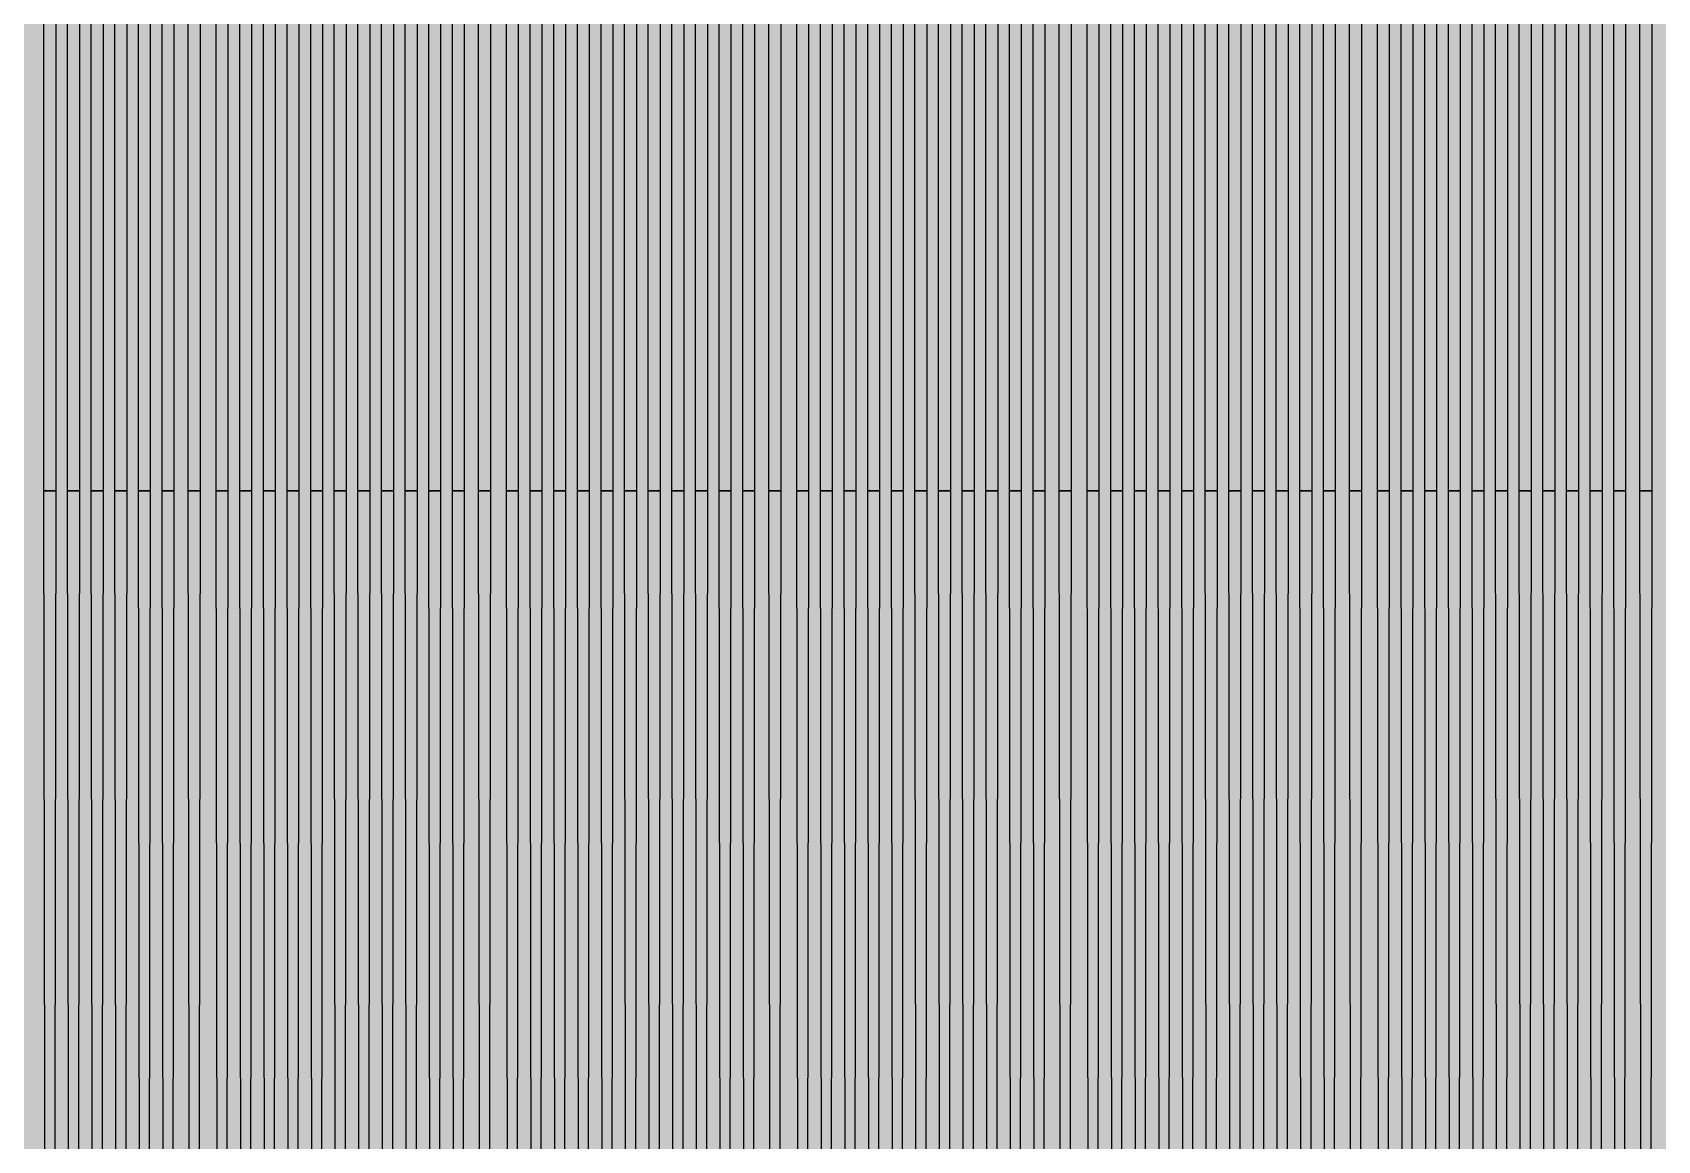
# Model space of a CAD drawing. Header units: metres. Extents: x -7220 to 10980, y -29667 to 1833.
# Drawn here: x 2602.4 to 3083.7, y -15884.5 to -15556.4 of the extents above; entities that cross this region are included whole.
import ezdxf

# ---------------------------------------------------------------- set-up
doc = ezdxf.new("R2010")
doc.units = ezdxf.units.M
doc.layers.add('Metal1', color=4, linetype='CONTINUOUS')
doc.layers.add('Polyimide', color=7, linetype='CONTINUOUS')

msp = doc.modelspace()

# ---------------------------------------------------------------- hatches: boundary and pattern name
at = {"layer": 'Polyimide'}
msp.add_hatch(color=7, dxfattribs=at).paths.add_polyline_path([(4099.45, -13861.55), (4142.64, -14152.77), (4214.18, -14438.35), (4313.36, -14715.55), (4439.24, -14981.69), (4590.59, -15234.21), (4765.97, -15470.68), (4963.68, -15688.82), (5181.82, -15886.53), (5418.29, -16061.91), (5670.81, -16213.26), (5936.95, -16339.14), (6214.15, -16438.32), (6499.73, -16509.85), (6790.95, -16553.05), (7085, -16567.5), (9980.38, -16567.5), (10058.79, -16571.35), (10136.45, -16582.87), (10212.6, -16601.95), (10286.52, -16628.4), (10357.49, -16661.96), (10424.83, -16702.32), (10487.89, -16749.09), (10546.06, -16801.81), (10598.78, -16859.98), (10645.55, -16923.04), (10685.91, -16990.38), (10719.48, -17061.35), (10745.93, -17135.27), (10765, -17211.43), (10776.52, -17289.08), (10780.38, -17367.5), (10780.38, -21957.3), (10741.61, -22012.91), (10705.97, -22070.59), (10673.58, -22130.14), (10644.53, -22191.39), (10618.92, -22254.16), (10596.82, -22318.25), (10578.3, -22383.46), (10563.41, -22449.6), (10552.21, -22516.46), (10544.72, -22583.84), (10540.97, -22651.53), (10540.97, -22719.32), (10544.72, -22787.01), (10552.21, -22854.38), (10563.41, -22921.24), (10578.3, -22987.38), (10596.82, -23052.6), (10618.92, -23116.68), (10644.53, -23179.45), (10673.58, -23240.71), (10705.97, -23300.26), (10741.61, -23357.93), (10780.38, -23413.54), (10780.38, -28667.5), (10776.52, -28745.91), (10765, -28823.57), (10745.93, -28899.73), (10719.48, -28973.65), (10685.91, -29044.62), (10645.55, -29111.96), (10598.78, -29175.01), (10546.06, -29233.19), (10487.89, -29285.91), (10424.83, -29332.68), (10357.49, -29373.04), (10286.52, -29406.6), (10212.6, -29433.05), (10136.45, -29452.13), (10058.79, -29463.65), (9980.38, -29467.5), (-6219.63, -29467.5), (-6298.04, -29463.65), (-6375.7, -29452.13), (-6451.85, -29433.05), (-6525.77, -29406.6), (-6596.74, -29373.04), (-6664.08, -29332.68), (-6727.14, -29285.91), (-6785.31, -29233.19), (-6838.03, -29175.01), (-6884.8, -29111.96), (-6925.16, -29044.62), (-6958.73, -28973.65), (-6985.18, -28899.73), (-7004.25, -28823.57), (-7015.77, -28745.91), (-7019.63, -28667.5), (-7019.63, -23426.32), (-6979.36, -23370.07), (-6942.33, -23311.63), (-6908.66, -23251.2), (-6878.45, -23188.96), (-6851.81, -23125.12), (-6828.81, -23059.88), (-6809.53, -22993.44), (-6794.04, -22926.02), (-6782.37, -22857.83), (-6774.57, -22789.09), (-6770.67, -22720.02), (-6770.67, -22650.84), (-6774.57, -22581.77), (-6782.37, -22513.03), (-6794.04, -22444.84), (-6809.53, -22377.42), (-6828.81, -22310.98), (-6851.81, -22245.74), (-6878.45, -22181.89), (-6908.66, -22119.66), (-6942.33, -22059.22), (-6979.36, -22000.79), (-7019.63, -21944.54), (-7019.63, -17367.5), (-7015.77, -17289.08), (-7004.25, -17211.43), (-6985.18, -17135.27), (-6958.73, -17061.35), (-6925.16, -16990.38), (-6884.8, -16923.04), (-6838.03, -16859.98), (-6785.31, -16801.81), (-6727.14, -16749.09), (-6664.08, -16702.32), (-6596.74, -16661.96), (-6525.77, -16628.4), (-6451.85, -16601.95), (-6375.7, -16582.87), (-6298.04, -16571.35), (-6219.63, -16567.5), (-3314, -16567.5), (-3019.95, -16553.05), (-2728.73, -16509.85), (-2443.15, -16438.32), (-2165.95, -16339.14), (-1899.81, -16213.26), (-1647.29, -16061.91), (-1410.82, -15886.53), (-1192.68, -15688.82), (-994.97, -15470.68), (-819.59, -15234.21), (-668.24, -14981.69), (-542.36, -14715.55), (-443.18, -14438.35), (-371.64, -14152.77), (-328.45, -13861.55), (-314, -13567.5), (-314, -13373.48), (-317.45, -13328.11), (-327.72, -13283.78), (-344.58, -13241.52), (-367.63, -13202.3), (-396.35, -13167.01), (-430.08, -13136.47), (-468.03, -13111.38), (-509.35, -13092.32), (-509.35, -13092.32), (-578.18, -13061.27), (-642.2, -13021.24), (-700.26, -12972.96), (-751.3, -12917.31), (-794.39, -12855.3), (-828.74, -12788.06), (-853.73, -12716.8), (-868.91, -12642.84), (-874, -12567.5), (-868.91, -12492.16), (-853.73, -12418.19), (-828.74, -12346.94), (-794.39, -12279.7), (-751.3, -12217.69), (-700.26, -12162.04), (-642.2, -12113.76), (-578.18, -12073.73), (-509.35, -12042.68), (-509.35, -12042.68), (-468.03, -12023.62), (-430.08, -11998.53), (-396.35, -11967.99), (-367.63, -11932.7), (-344.58, -11893.47), (-327.72, -11851.21), (-317.45, -11806.89), (-314, -11761.52), (-314, -11074.31), (-317.45, -11028.94), (-327.72, -10984.62), (-344.58, -10942.36), (-367.63, -10903.13), (-396.35, -10867.84), (-430.08, -10837.3), (-468.03, -10812.21), (-509.35, -10793.16), (-509.35, -10793.16), (-578.18, -10762.1), (-642.2, -10722.07), (-700.26, -10673.8), (-751.3, -10618.15), (-794.39, -10556.13), (-828.74, -10488.89), (-853.73, -10417.64), (-868.91, -10343.67), (-874, -10268.33), (-868.91, -10192.99), (-853.73, -10119.03), (-828.74, -10047.77), (-794.39, -9980.53), (-751.3, -9918.52), (-700.26, -9862.87), (-642.2, -9814.59), (-578.18, -9774.56), (-509.35, -9743.51), (-509.35, -9743.51), (-468.03, -9724.45), (-430.08, -9699.36), (-396.35, -9668.82), (-367.63, -9633.53), (-344.58, -9594.31), (-327.72, -9552.05), (-317.45, -9507.72), (-314, -9462.35), (-314, -8775.14), (-317.45, -8729.78), (-327.72, -8685.45), (-344.58, -8643.19), (-367.63, -8603.96), (-396.35, -8568.68), (-430.08, -8538.14), (-468.03, -8513.05), (-509.35, -8493.99), (-509.35, -8493.99), (-578.18, -8462.94), (-642.2, -8422.91), (-700.26, -8374.63), (-751.3, -8318.98), (-794.39, -8256.97), (-828.74, -8189.73), (-853.73, -8118.47), (-868.91, -8044.5), (-874, -7969.17), (-868.91, -7893.83), (-853.73, -7819.86), (-828.74, -7748.61), (-794.39, -7681.36), (-751.3, -7619.35), (-700.26, -7563.7), (-642.2, -7515.42), (-578.18, -7475.4), (-509.35, -7444.34), (-509.35, -7444.34), (-468.03, -7425.28), (-430.08, -7400.2), (-396.35, -7369.66), (-367.63, -7334.37), (-344.58, -7295.14), (-327.72, -7252.88), (-317.45, -7208.56), (-314, -7163.19), (-314, -6475.98), (-317.45, -6430.61), (-327.72, -6386.29), (-344.58, -6344.02), (-367.63, -6304.8), (-396.35, -6269.51), (-430.08, -6238.97), (-468.03, -6213.88), (-509.35, -6194.82), (-509.35, -6194.82), (-578.18, -6163.77), (-642.2, -6123.74), (-700.26, -6075.46), (-751.3, -6019.81), (-794.39, -5957.8), (-828.74, -5890.56), (-853.73, -5819.31), (-868.91, -5745.34), (-874, -5670), (-868.91, -5594.66), (-853.73, -5520.69), (-828.74, -5449.44), (-794.39, -5382.2), (-751.3, -5320.19), (-700.26, -5264.54), (-642.2, -5216.26), (-578.18, -5176.23), (-509.35, -5145.18), (-509.35, -5145.18), (-468.03, -5126.12), (-430.08, -5101.03), (-396.35, -5070.49), (-367.63, -5035.2), (-344.58, -4995.98), (-327.72, -4953.71), (-317.45, -4909.39), (-314, -4864.02), (-314, 380), (-314, 1532.5), (-269, 1532.5), (-268.78, 1525.63), (-268.1, 1518.79), (-266.98, 1512.02), (-265.42, 1505.32), (-263.43, 1498.75), (-261.01, 1492.32), (-258.17, 1486.06), (-254.93, 1480), (-251.3, 1474.17), (-247.3, 1468.58), (-242.94, 1463.27), (-238.25, 1458.25), (-233.23, 1453.56), (-227.92, 1449.2), (-222.33, 1445.2), (-216.5, 1441.57), (-210.44, 1438.33), (-204.18, 1435.49), (-197.75, 1433.07), (-191.18, 1431.08), (-184.48, 1429.52), (-177.71, 1428.4), (-170.87, 1427.72), (-164, 1427.5), (-157.13, 1427.72), (-150.29, 1428.4), (-143.52, 1429.52), (-136.82, 1431.08), (-130.25, 1433.07), (-123.82, 1435.49), (-117.56, 1438.33), (-111.5, 1441.57), (-105.67, 1445.2), (-100.08, 1449.2), (-94.77, 1453.56), (-89.75, 1458.25), (-85.06, 1463.27), (-80.7, 1468.58), (-76.7, 1474.17), (-73.07, 1480), (-69.83, 1486.06), (-66.99, 1492.32), (-64.57, 1498.75), (-62.58, 1505.32), (-61.02, 1512.02), (-59.9, 1518.79), (-59.22, 1525.63), (-59, 1532.5), (1786, 1532.5), (3835, 1532.5), (3835.21, 1539.04), (3835.86, 1545.55), (3836.92, 1552.01), (3838.41, 1558.38), (3840.31, 1564.64), (3842.61, 1570.77), (3845.31, 1576.73), (3848.4, 1582.5), (3851.85, 1588.06), (3855.66, 1593.38), (3859.82, 1598.43), (3864.29, 1603.21), (3869.07, 1607.68), (3874.12, 1611.84), (3879.44, 1615.65), (3885, 1619.1), (3890.77, 1622.19), (3896.73, 1624.89), (3902.86, 1627.19), (3909.12, 1629.09), (3915.49, 1630.58), (3921.95, 1631.64), (3928.46, 1632.29), (3935, 1632.5), (3941.54, 1632.29), (3948.05, 1631.64), (3954.51, 1630.58), (3960.88, 1629.09), (3967.14, 1627.19), (3973.27, 1624.89), (3979.23, 1622.19), (3985, 1619.1), (3990.56, 1615.65), (3995.88, 1611.84), (4000.93, 1607.68), (4005.71, 1603.21), (4010.18, 1598.43), (4014.34, 1593.38), (4018.15, 1588.06), (4021.6, 1582.5), (4024.69, 1576.73), (4027.39, 1570.77), (4029.69, 1564.64), (4031.59, 1558.38), (4033.08, 1552.01), (4034.14, 1545.55), (4034.79, 1539.04), (4035, 1532.5), (4085, 1532.5), (4085, 380), (4085, 330), (4085, -4864.02), (4088.45, -4909.39), (4098.72, -4953.71), (4115.58, -4995.98), (4138.63, -5035.2), (4167.35, -5070.49), (4201.08, -5101.03), (4239.03, -5126.12), (4280.35, -5145.18), (4280.35, -5145.18), (4349.18, -5176.23), (4413.2, -5216.26), (4471.26, -5264.54), (4522.3, -5320.19), (4565.39, -5382.2), (4599.74, -5449.44), (4624.73, -5520.69), (4639.91, -5594.66), (4645, -5670), (4639.91, -5745.34), (4624.73, -5819.31), (4599.74, -5890.56), (4565.39, -5957.8), (4522.3, -6019.81), (4471.26, -6075.46), (4413.2, -6123.74), (4349.18, -6163.77), (4280.35, -6194.82), (4239.03, -6213.88), (4201.08, -6238.97), (4167.35, -6269.51), (4138.63, -6304.8), (4115.58, -6344.02), (4098.72, -6386.29), (4088.45, -6430.61), (4085, -6475.98), (4085, -13567.5), (4099.45, -13861.55)])

# ---------------------------------------------------------------- linework, layer by layer
at = {"layer": 'Metal1'}
for points in [[(2609.25, -15552.84), (2609.25, -15575.7), (2609.25, -15598.55), (2609.25, -15621.41), (2609.25, -15644.27), (2609.25, -15667.12), (2609.25, -15692.12), (2605.75, -15692.12), (2605.75, -15667.12), (2605.75, -15644.27), (2605.75, -15621.41), (2605.75, -15598.55), (2605.75, -15575.7), (2605.75, -15552.84)], [(2616.25, -15552.84), (2616.25, -15575.7), (2616.25, -15598.55), (2616.25, -15621.41), (2616.25, -15644.27), (2616.25, -15667.12), (2616.25, -15692.12), (2612.75, -15692.12), (2612.75, -15667.12), (2612.75, -15644.27), (2612.75, -15621.41), (2612.75, -15598.55), (2612.75, -15575.7), (2612.75, -15552.84)], [(2623.25, -15552.84), (2623.25, -15575.7), (2623.25, -15598.55), (2623.25, -15621.41), (2623.25, -15644.27), (2623.25, -15667.12), (2623.25, -15692.12), (2619.75, -15692.12), (2619.75, -15667.12), (2619.75, -15644.27), (2619.75, -15621.41), (2619.75, -15598.55), (2619.75, -15575.7), (2619.75, -15552.84)], [(2630.25, -15552.84), (2630.25, -15575.7), (2630.25, -15598.55), (2630.25, -15621.41), (2630.25, -15644.27), (2630.25, -15667.12), (2630.25, -15692.12), (2626.75, -15692.12), (2626.75, -15667.12), (2626.75, -15644.27), (2626.75, -15621.41), (2626.75, -15598.55), (2626.75, -15575.7), (2626.75, -15552.84)], [(2637.25, -15552.84), (2637.25, -15575.7), (2637.25, -15598.55), (2637.25, -15621.41), (2637.25, -15644.27), (2637.25, -15667.12), (2637.25, -15692.12), (2633.75, -15692.12), (2633.75, -15667.12), (2633.75, -15644.27), (2633.75, -15621.41), (2633.75, -15598.55), (2633.75, -15575.7), (2633.75, -15552.84)], [(2644.25, -15552.84), (2644.25, -15575.7), (2644.25, -15598.55), (2644.25, -15621.41), (2644.25, -15644.27), (2644.25, -15667.12), (2644.25, -15692.12), (2640.75, -15692.12), (2640.75, -15667.12), (2640.75, -15644.27), (2640.75, -15621.41), (2640.75, -15598.55), (2640.75, -15575.7), (2640.75, -15552.84)], [(2652, -15552.84), (2652, -15575.7), (2652, -15598.55), (2652, -15621.41), (2652, -15644.27), (2652, -15667.12), (2652, -15692.12), (2648.5, -15692.12), (2648.5, -15667.12), (2648.5, -15644.27), (2648.5, -15621.41), (2648.5, -15598.55), (2648.5, -15575.7), (2648.5, -15552.84)], [(2660.25, -15552.84), (2660.25, -15575.7), (2660.25, -15598.55), (2660.25, -15621.41), (2660.25, -15644.27), (2660.25, -15667.12), (2660.25, -15692.12), (2656.75, -15692.12), (2656.75, -15667.12), (2656.75, -15644.27), (2656.75, -15621.41), (2656.75, -15598.55), (2656.75, -15575.7), (2656.75, -15552.84)], [(2667.25, -15552.84), (2667.25, -15575.7), (2667.25, -15598.55), (2667.25, -15621.41), (2667.25, -15644.27), (2667.25, -15667.12), (2667.25, -15692.12), (2663.75, -15692.12), (2663.75, -15667.12), (2663.75, -15644.27), (2663.75, -15621.41), (2663.75, -15598.55), (2663.75, -15575.7), (2663.75, -15552.84)], [(2674.25, -15552.84), (2674.25, -15575.7), (2674.25, -15598.55), (2674.25, -15621.41), (2674.25, -15644.27), (2674.25, -15667.12), (2674.25, -15692.12), (2670.75, -15692.12), (2670.75, -15667.12), (2670.75, -15644.27), (2670.75, -15621.41), (2670.75, -15598.55), (2670.75, -15575.7), (2670.75, -15552.84)], [(2681.25, -15552.84), (2681.25, -15575.7), (2681.25, -15598.55), (2681.25, -15621.41), (2681.25, -15644.27), (2681.25, -15667.12), (2681.25, -15692.12), (2677.75, -15692.12), (2677.75, -15667.12), (2677.75, -15644.27), (2677.75, -15621.41), (2677.75, -15598.55), (2677.75, -15575.7), (2677.75, -15552.84)], [(2688.25, -15552.84), (2688.25, -15575.7), (2688.25, -15598.55), (2688.25, -15621.41), (2688.25, -15644.27), (2688.25, -15667.12), (2688.25, -15692.12), (2684.75, -15692.12), (2684.75, -15667.12), (2684.75, -15644.27), (2684.75, -15621.41), (2684.75, -15598.55), (2684.75, -15575.7), (2684.75, -15552.84)], [(2695.25, -15552.84), (2695.25, -15575.7), (2695.25, -15598.55), (2695.25, -15621.41), (2695.25, -15644.27), (2695.25, -15667.12), (2695.25, -15692.12), (2691.75, -15692.12), (2691.75, -15667.12), (2691.75, -15644.27), (2691.75, -15621.41), (2691.75, -15598.55), (2691.75, -15575.7), (2691.75, -15552.84)], [(2702.25, -15552.84), (2702.25, -15575.7), (2702.25, -15598.55), (2702.25, -15621.41), (2702.25, -15644.27), (2702.25, -15667.12), (2702.25, -15692.12), (2698.75, -15692.12), (2698.75, -15667.12), (2698.75, -15644.27), (2698.75, -15621.41), (2698.75, -15598.55), (2698.75, -15575.7), (2698.75, -15552.84)], [(2709.25, -15552.84), (2709.25, -15575.7), (2709.25, -15598.55), (2709.25, -15621.41), (2709.25, -15644.27), (2709.25, -15667.12), (2709.25, -15692.12), (2705.75, -15692.12), (2705.75, -15667.12), (2705.75, -15644.27), (2705.75, -15621.41), (2705.75, -15598.55), (2705.75, -15575.7), (2705.75, -15552.84)], [(2716.25, -15552.84), (2716.25, -15575.7), (2716.25, -15598.55), (2716.25, -15621.41), (2716.25, -15644.27), (2716.25, -15667.12), (2716.25, -15692.12), (2712.75, -15692.12), (2712.75, -15667.12), (2712.75, -15644.27), (2712.75, -15621.41), (2712.75, -15598.55), (2712.75, -15575.7), (2712.75, -15552.84)], [(2723.25, -15552.84), (2723.25, -15575.7), (2723.25, -15598.55), (2723.25, -15621.41), (2723.25, -15644.27), (2723.25, -15667.12), (2723.25, -15692.12), (2719.75, -15692.12), (2719.75, -15667.12), (2719.75, -15644.27), (2719.75, -15621.41), (2719.75, -15598.55), (2719.75, -15575.7), (2719.75, -15552.84)], [(2730.25, -15552.84), (2730.25, -15575.7), (2730.25, -15598.55), (2730.25, -15621.41), (2730.25, -15644.27), (2730.25, -15667.12), (2730.25, -15692.12), (2726.75, -15692.12), (2726.75, -15667.12), (2726.75, -15644.27), (2726.75, -15621.41), (2726.75, -15598.55), (2726.75, -15575.7), (2726.75, -15552.84)], [(2738, -15552.84), (2738, -15575.7), (2738, -15598.55), (2738, -15621.41), (2738, -15644.27), (2738, -15667.12), (2738, -15692.12), (2734.5, -15692.12), (2734.5, -15667.12), (2734.5, -15644.27), (2734.5, -15621.41), (2734.5, -15598.55), (2734.5, -15575.7), (2734.5, -15552.84)], [(2746.25, -15552.84), (2746.25, -15575.7), (2746.25, -15598.55), (2746.25, -15621.41), (2746.25, -15644.27), (2746.25, -15667.12), (2746.25, -15692.12), (2742.75, -15692.12), (2742.75, -15667.12), (2742.75, -15644.27), (2742.75, -15621.41), (2742.75, -15598.55), (2742.75, -15575.7), (2742.75, -15552.84)], [(2753.25, -15552.84), (2753.25, -15575.7), (2753.25, -15598.55), (2753.25, -15621.41), (2753.25, -15644.27), (2753.25, -15667.12), (2753.25, -15692.12), (2749.75, -15692.12), (2749.75, -15667.12), (2749.75, -15644.27), (2749.75, -15621.41), (2749.75, -15598.55), (2749.75, -15575.7), (2749.75, -15552.84)], [(2760.25, -15552.84), (2760.25, -15575.7), (2760.25, -15598.55), (2760.25, -15621.41), (2760.25, -15644.27), (2760.25, -15667.12), (2760.25, -15692.12), (2756.75, -15692.12), (2756.75, -15667.12), (2756.75, -15644.27), (2756.75, -15621.41), (2756.75, -15598.55), (2756.75, -15575.7), (2756.75, -15552.84)], [(2767.25, -15552.84), (2767.25, -15575.7), (2767.25, -15598.55), (2767.25, -15621.41), (2767.25, -15644.27), (2767.25, -15667.12), (2767.25, -15692.12), (2763.75, -15692.12), (2763.75, -15667.12), (2763.75, -15644.27), (2763.75, -15621.41), (2763.75, -15598.55), (2763.75, -15575.7), (2763.75, -15552.84)], [(2774.25, -15552.84), (2774.25, -15575.7), (2774.25, -15598.55), (2774.25, -15621.41), (2774.25, -15644.27), (2774.25, -15667.12), (2774.25, -15692.12), (2770.75, -15692.12), (2770.75, -15667.12), (2770.75, -15644.27), (2770.75, -15621.41), (2770.75, -15598.55), (2770.75, -15575.7), (2770.75, -15552.84)], [(2781.25, -15552.84), (2781.25, -15575.7), (2781.25, -15598.55), (2781.25, -15621.41), (2781.25, -15644.27), (2781.25, -15667.12), (2781.25, -15692.12), (2777.75, -15692.12), (2777.75, -15667.12), (2777.75, -15644.27), (2777.75, -15621.41), (2777.75, -15598.55), (2777.75, -15575.7), (2777.75, -15552.84)], [(2788.25, -15552.84), (2788.25, -15575.7), (2788.25, -15598.55), (2788.25, -15621.41), (2788.25, -15644.27), (2788.25, -15667.12), (2788.25, -15692.12), (2784.75, -15692.12), (2784.75, -15667.12), (2784.75, -15644.27), (2784.75, -15621.41), (2784.75, -15598.55), (2784.75, -15575.7), (2784.75, -15552.84)], [(2795.25, -15552.84), (2795.25, -15575.7), (2795.25, -15598.55), (2795.25, -15621.41), (2795.25, -15644.27), (2795.25, -15667.12), (2795.25, -15692.12), (2791.75, -15692.12), (2791.75, -15667.12), (2791.75, -15644.27), (2791.75, -15621.41), (2791.75, -15598.55), (2791.75, -15575.7), (2791.75, -15552.84)], [(2802.25, -15552.84), (2802.25, -15575.7), (2802.25, -15598.55), (2802.25, -15621.41), (2802.25, -15644.27), (2802.25, -15667.12), (2802.25, -15692.12), (2798.75, -15692.12), (2798.75, -15667.12), (2798.75, -15644.27), (2798.75, -15621.41), (2798.75, -15598.55), (2798.75, -15575.7), (2798.75, -15552.84)], [(2809.25, -15552.84), (2809.25, -15575.7), (2809.25, -15598.55), (2809.25, -15621.41), (2809.25, -15644.27), (2809.25, -15667.12), (2809.25, -15692.12), (2805.75, -15692.12), (2805.75, -15667.12), (2805.75, -15644.27), (2805.75, -15621.41), (2805.75, -15598.55), (2805.75, -15575.7), (2805.75, -15552.84)], [(2816.25, -15552.84), (2816.25, -15575.7), (2816.25, -15598.55), (2816.25, -15621.41), (2816.25, -15644.27), (2816.25, -15667.12), (2816.25, -15692.12), (2812.75, -15692.12), (2812.75, -15667.12), (2812.75, -15644.27), (2812.75, -15621.41), (2812.75, -15598.55), (2812.75, -15575.7), (2812.75, -15552.84)], [(2824, -15552.84), (2824, -15575.7), (2824, -15598.55), (2824, -15621.41), (2824, -15644.27), (2824, -15667.12), (2824, -15692.12), (2820.5, -15692.12), (2820.5, -15667.12), (2820.5, -15644.27), (2820.5, -15621.41), (2820.5, -15598.55), (2820.5, -15575.7), (2820.5, -15552.84)], [(2832.25, -15552.84), (2832.25, -15575.7), (2832.25, -15598.55), (2832.25, -15621.41), (2832.25, -15644.27), (2832.25, -15667.12), (2832.25, -15692.12), (2828.75, -15692.12), (2828.75, -15667.12), (2828.75, -15644.27), (2828.75, -15621.41), (2828.75, -15598.55), (2828.75, -15575.7), (2828.75, -15552.84)], [(2839.25, -15552.84), (2839.25, -15575.7), (2839.25, -15598.55), (2839.25, -15621.41), (2839.25, -15644.27), (2839.25, -15667.12), (2839.25, -15692.12), (2835.75, -15692.12), (2835.75, -15667.12), (2835.75, -15644.27), (2835.75, -15621.41), (2835.75, -15598.55), (2835.75, -15575.7), (2835.75, -15552.84)], [(2846.25, -15552.84), (2846.25, -15575.7), (2846.25, -15598.55), (2846.25, -15621.41), (2846.25, -15644.27), (2846.25, -15667.12), (2846.25, -15692.12), (2842.75, -15692.12), (2842.75, -15667.12), (2842.75, -15644.27), (2842.75, -15621.41), (2842.75, -15598.55), (2842.75, -15575.7), (2842.75, -15552.84)], [(2853.25, -15552.84), (2853.25, -15575.7), (2853.25, -15598.55), (2853.25, -15621.41), (2853.25, -15644.27), (2853.25, -15667.12), (2853.25, -15692.12), (2849.75, -15692.12), (2849.75, -15667.12), (2849.75, -15644.27), (2849.75, -15621.41), (2849.75, -15598.55), (2849.75, -15575.7), (2849.75, -15552.84)], [(2860.25, -15552.84), (2860.25, -15575.7), (2860.25, -15598.55), (2860.25, -15621.41), (2860.25, -15644.27), (2860.25, -15667.12), (2860.25, -15692.12), (2856.75, -15692.12), (2856.75, -15667.12), (2856.75, -15644.27), (2856.75, -15621.41), (2856.75, -15598.55), (2856.75, -15575.7), (2856.75, -15552.84)], [(2867.25, -15552.84), (2867.25, -15575.7), (2867.25, -15598.55), (2867.25, -15621.41), (2867.25, -15644.27), (2867.25, -15667.12), (2867.25, -15692.12), (2863.75, -15692.12), (2863.75, -15667.12), (2863.75, -15644.27), (2863.75, -15621.41), (2863.75, -15598.55), (2863.75, -15575.7), (2863.75, -15552.84)], [(2874.25, -15552.84), (2874.25, -15575.7), (2874.25, -15598.55), (2874.25, -15621.41), (2874.25, -15644.27), (2874.25, -15667.12), (2874.25, -15692.12), (2870.75, -15692.12), (2870.75, -15667.12), (2870.75, -15644.27), (2870.75, -15621.41), (2870.75, -15598.55), (2870.75, -15575.7), (2870.75, -15552.84)], [(2881.25, -15552.84), (2881.25, -15575.7), (2881.25, -15598.55), (2881.25, -15621.41), (2881.25, -15644.27), (2881.25, -15667.12), (2881.25, -15692.12), (2877.75, -15692.12), (2877.75, -15667.12), (2877.75, -15644.27), (2877.75, -15621.41), (2877.75, -15598.55), (2877.75, -15575.7), (2877.75, -15552.84)], [(2888.25, -15552.84), (2888.25, -15575.7), (2888.25, -15598.55), (2888.25, -15621.41), (2888.25, -15644.27), (2888.25, -15667.12), (2888.25, -15692.12), (2884.75, -15692.12), (2884.75, -15667.12), (2884.75, -15644.27), (2884.75, -15621.41), (2884.75, -15598.55), (2884.75, -15575.7), (2884.75, -15552.84)], [(2895.25, -15552.84), (2895.25, -15575.7), (2895.25, -15598.55), (2895.25, -15621.41), (2895.25, -15644.27), (2895.25, -15667.12), (2895.25, -15692.12), (2891.75, -15692.12), (2891.75, -15667.12), (2891.75, -15644.27), (2891.75, -15621.41), (2891.75, -15598.55), (2891.75, -15575.7), (2891.75, -15552.84)], [(2902.25, -15552.84), (2902.25, -15575.7), (2902.25, -15598.55), (2902.25, -15621.41), (2902.25, -15644.27), (2902.25, -15667.12), (2902.25, -15692.12), (2898.75, -15692.12), (2898.75, -15667.12), (2898.75, -15644.27), (2898.75, -15621.41), (2898.75, -15598.55), (2898.75, -15575.7), (2898.75, -15552.84)], [(2910, -15552.84), (2910, -15575.7), (2910, -15598.55), (2910, -15621.41), (2910, -15644.27), (2910, -15667.12), (2910, -15692.12), (2906.5, -15692.12), (2906.5, -15667.12), (2906.5, -15644.27), (2906.5, -15621.41), (2906.5, -15598.55), (2906.5, -15575.7), (2906.5, -15552.84)], [(2918.25, -15552.84), (2918.25, -15575.7), (2918.25, -15598.55), (2918.25, -15621.41), (2918.25, -15644.27), (2918.25, -15667.12), (2918.25, -15692.12), (2914.75, -15692.12), (2914.75, -15667.12), (2914.75, -15644.27), (2914.75, -15621.41), (2914.75, -15598.55), (2914.75, -15575.7), (2914.75, -15552.84)], [(2925.25, -15552.84), (2925.25, -15575.7), (2925.25, -15598.55), (2925.25, -15621.41), (2925.25, -15644.27), (2925.25, -15667.12), (2925.25, -15692.12), (2921.75, -15692.12), (2921.75, -15667.12), (2921.75, -15644.27), (2921.75, -15621.41), (2921.75, -15598.55), (2921.75, -15575.7), (2921.75, -15552.84)], [(2932.25, -15552.84), (2932.25, -15575.7), (2932.25, -15598.55), (2932.25, -15621.41), (2932.25, -15644.27), (2932.25, -15667.12), (2932.25, -15692.12), (2928.75, -15692.12), (2928.75, -15667.12), (2928.75, -15644.27), (2928.75, -15621.41), (2928.75, -15598.55), (2928.75, -15575.7), (2928.75, -15552.84)], [(2939.25, -15552.84), (2939.25, -15575.7), (2939.25, -15598.55), (2939.25, -15621.41), (2939.25, -15644.27), (2939.25, -15667.12), (2939.25, -15692.12), (2935.75, -15692.12), (2935.75, -15667.12), (2935.75, -15644.27), (2935.75, -15621.41), (2935.75, -15598.55), (2935.75, -15575.7), (2935.75, -15552.84)], [(2946.25, -15552.84), (2946.25, -15575.7), (2946.25, -15598.55), (2946.25, -15621.41), (2946.25, -15644.27), (2946.25, -15667.12), (2946.25, -15692.12), (2942.75, -15692.12), (2942.75, -15667.12), (2942.75, -15644.27), (2942.75, -15621.41), (2942.75, -15598.55), (2942.75, -15575.7), (2942.75, -15552.84)], [(2953.25, -15552.84), (2953.25, -15575.7), (2953.25, -15598.55), (2953.25, -15621.41), (2953.25, -15644.27), (2953.25, -15667.12), (2953.25, -15692.12), (2949.75, -15692.12), (2949.75, -15667.12), (2949.75, -15644.27), (2949.75, -15621.41), (2949.75, -15598.55), (2949.75, -15575.7), (2949.75, -15552.84)], [(2960.25, -15552.84), (2960.25, -15575.7), (2960.25, -15598.55), (2960.25, -15621.41), (2960.25, -15644.27), (2960.25, -15667.12), (2960.25, -15692.12), (2956.75, -15692.12), (2956.75, -15667.12), (2956.75, -15644.27), (2956.75, -15621.41), (2956.75, -15598.55), (2956.75, -15575.7), (2956.75, -15552.84)], [(2967.25, -15552.84), (2967.25, -15575.7), (2967.25, -15598.55), (2967.25, -15621.41), (2967.25, -15644.27), (2967.25, -15667.12), (2967.25, -15692.12), (2963.75, -15692.12), (2963.75, -15667.12), (2963.75, -15644.27), (2963.75, -15621.41), (2963.75, -15598.55), (2963.75, -15575.7), (2963.75, -15552.84)], [(2974.25, -15552.84), (2974.25, -15575.7), (2974.25, -15598.55), (2974.25, -15621.41), (2974.25, -15644.27), (2974.25, -15667.12), (2974.25, -15692.12), (2970.75, -15692.12), (2970.75, -15667.12), (2970.75, -15644.27), (2970.75, -15621.41), (2970.75, -15598.55), (2970.75, -15575.7), (2970.75, -15552.84)], [(2981.25, -15552.84), (2981.25, -15575.7), (2981.25, -15598.55), (2981.25, -15621.41), (2981.25, -15644.27), (2981.25, -15667.12), (2981.25, -15692.12), (2977.75, -15692.12), (2977.75, -15667.12), (2977.75, -15644.27), (2977.75, -15621.41), (2977.75, -15598.55), (2977.75, -15575.7), (2977.75, -15552.84)], [(2988.25, -15552.84), (2988.25, -15575.7), (2988.25, -15598.55), (2988.25, -15621.41), (2988.25, -15644.27), (2988.25, -15667.12), (2988.25, -15692.12), (2984.75, -15692.12), (2984.75, -15667.12), (2984.75, -15644.27), (2984.75, -15621.41), (2984.75, -15598.55), (2984.75, -15575.7), (2984.75, -15552.84)], [(2996, -15552.84), (2996, -15575.7), (2996, -15598.55), (2996, -15621.41), (2996, -15644.27), (2996, -15667.12), (2996, -15692.12), (2992.5, -15692.12), (2992.5, -15667.12), (2992.5, -15644.27), (2992.5, -15621.41), (2992.5, -15598.55), (2992.5, -15575.7), (2992.5, -15552.84)], [(3004.25, -15552.84), (3004.25, -15575.7), (3004.25, -15598.55), (3004.25, -15621.41), (3004.25, -15644.27), (3004.25, -15667.12), (3004.25, -15692.12), (3000.75, -15692.12), (3000.75, -15667.12), (3000.75, -15644.27), (3000.75, -15621.41), (3000.75, -15598.55), (3000.75, -15575.7), (3000.75, -15552.84)], [(3011.25, -15552.84), (3011.25, -15575.7), (3011.25, -15598.55), (3011.25, -15621.41), (3011.25, -15644.27), (3011.25, -15667.12), (3011.25, -15692.12), (3007.75, -15692.12), (3007.75, -15667.12), (3007.75, -15644.27), (3007.75, -15621.41), (3007.75, -15598.55), (3007.75, -15575.7), (3007.75, -15552.84)], [(3018.25, -15552.84), (3018.25, -15575.7), (3018.25, -15598.55), (3018.25, -15621.41), (3018.25, -15644.27), (3018.25, -15667.12), (3018.25, -15692.12), (3014.75, -15692.12), (3014.75, -15667.12), (3014.75, -15644.27), (3014.75, -15621.41), (3014.75, -15598.55), (3014.75, -15575.7), (3014.75, -15552.84)], [(3025.25, -15552.84), (3025.25, -15575.7), (3025.25, -15598.55), (3025.25, -15621.41), (3025.25, -15644.27), (3025.25, -15667.12), (3025.25, -15692.12), (3021.75, -15692.12), (3021.75, -15667.12), (3021.75, -15644.27), (3021.75, -15621.41), (3021.75, -15598.55), (3021.75, -15575.7), (3021.75, -15552.84)], [(3032.25, -15552.84), (3032.25, -15575.7), (3032.25, -15598.55), (3032.25, -15621.41), (3032.25, -15644.27), (3032.25, -15667.12), (3032.25, -15692.12), (3028.75, -15692.12), (3028.75, -15667.12), (3028.75, -15644.27), (3028.75, -15621.41), (3028.75, -15598.55), (3028.75, -15575.7), (3028.75, -15552.84)], [(3039.25, -15552.84), (3039.25, -15575.7), (3039.25, -15598.55), (3039.25, -15621.41), (3039.25, -15644.27), (3039.25, -15667.12), (3039.25, -15692.12), (3035.75, -15692.12), (3035.75, -15667.12), (3035.75, -15644.27), (3035.75, -15621.41), (3035.75, -15598.55), (3035.75, -15575.7), (3035.75, -15552.84)], [(3046.25, -15552.84), (3046.25, -15575.7), (3046.25, -15598.55), (3046.25, -15621.41), (3046.25, -15644.27), (3046.25, -15667.12), (3046.25, -15692.12), (3042.75, -15692.12), (3042.75, -15667.12), (3042.75, -15644.27), (3042.75, -15621.41), (3042.75, -15598.55), (3042.75, -15575.7), (3042.75, -15552.84)], [(3053.25, -15552.84), (3053.25, -15575.7), (3053.25, -15598.55), (3053.25, -15621.41), (3053.25, -15644.27), (3053.25, -15667.12), (3053.25, -15692.12), (3049.75, -15692.12), (3049.75, -15667.12), (3049.75, -15644.27), (3049.75, -15621.41), (3049.75, -15598.55), (3049.75, -15575.7), (3049.75, -15552.84)], [(3060.25, -15552.84), (3060.25, -15575.7), (3060.25, -15598.55), (3060.25, -15621.41), (3060.25, -15644.27), (3060.25, -15667.12), (3060.25, -15692.12), (3056.75, -15692.12), (3056.75, -15667.12), (3056.75, -15644.27), (3056.75, -15621.41), (3056.75, -15598.55), (3056.75, -15575.7), (3056.75, -15552.84)], [(3067.25, -15552.84), (3067.25, -15575.7), (3067.25, -15598.55), (3067.25, -15621.41), (3067.25, -15644.27), (3067.25, -15667.12), (3067.25, -15692.12), (3063.75, -15692.12), (3063.75, -15667.12), (3063.75, -15644.27), (3063.75, -15621.41), (3063.75, -15598.55), (3063.75, -15575.7), (3063.75, -15552.84)], [(3074.25, -15552.84), (3074.25, -15575.7), (3074.25, -15598.55), (3074.25, -15621.41), (3074.25, -15644.27), (3074.25, -15667.12), (3074.25, -15692.12), (3070.75, -15692.12), (3070.75, -15667.12), (3070.75, -15644.27), (3070.75, -15621.41), (3070.75, -15598.55), (3070.75, -15575.7), (3070.75, -15552.84)], [(3082, -15552.84), (3082, -15575.7), (3082, -15598.55), (3082, -15621.41), (3082, -15644.27), (3082, -15667.12), (3082, -15692.12), (3078.5, -15692.12), (3078.5, -15667.12), (3078.5, -15644.27), (3078.5, -15621.41), (3078.5, -15598.55), (3078.5, -15575.7), (3078.5, -15552.84)], [(2594.09, -16316.83), (2602.45, -16285.59), (2610.81, -16254.35), (2619.17, -16223.11), (2624.17, -16204.42), (2627.48, -16179.12), (2626.75, -15692.12), (2630.25, -15692.12), (2629.52, -16179.25), (2626.14, -16204.81), (2621.11, -16223.62), (2612.75, -16254.86), (2604.39, -16286.1), (2596.03, -16317.35)], [(2600.8, -16316.83), (2609.23, -16285.58), (2617.67, -16254.34), (2626.1, -16223.1), (2631.14, -16204.42), (2634.48, -16179.11), (2633.75, -15692.12), (2637.25, -15692.12), (2636.52, -16179.25), (2633.11, -16204.82), (2628.03, -16223.62), (2619.6, -16254.87), (2611.16, -16286.11), (2602.73, -16317.35), (2594.29, -16348.59)], [(2595.68, -16285.59), (2603.96, -16254.35), (2612.25, -16223.11), (2617.2, -16204.43), (2620.48, -16179.13), (2619.75, -15692.12), (2623.25, -15692.12), (2622.52, -16179.26), (2619.17, -16204.81), (2614.18, -16223.62), (2605.89, -16254.86), (2597.61, -16286.1)], [(2596.42, -16410.54), (2605.15, -16379.3), (2613.88, -16348.06), (2622.61, -16316.82), (2631.35, -16285.58), (2640.08, -16254.34), (2648.81, -16223.09), (2654.03, -16204.42), (2657.48, -16179.08), (2656.75, -15692.12), (2660.25, -15692.12), (2659.52, -16179.22), (2655.99, -16204.82), (2650.73, -16223.63), (2642, -16254.87), (2633.27, -16286.11), (2624.54, -16317.36), (2615.81, -16348.6), (2607.08, -16379.84), (2598.35, -16411.08)], [(2596.98, -16454.27), (2604.06, -16429.29), (2609.39, -16410.54), (2618.27, -16379.29), (2627.14, -16348.05), (2636.02, -16316.81), (2644.9, -16285.57), (2653.78, -16254.33), (2662.66, -16223.09), (2667.97, -16204.41), (2671.48, -16179.06), (2670.75, -15692.12), (2674.25, -15692.12), (2673.52, -16179.2), (2669.93, -16204.83), (2664.58, -16223.64), (2655.7, -16254.88), (2646.83, -16286.12), (2637.95, -16317.36), (2629.07, -16348.6), (2620.19, -16379.84), (2611.31, -16411.08), (2605.98, -16429.83), (2598.9, -16454.82)], [(2597.11, -16254.35), (2605.32, -16223.11), (2610.23, -16204.43), (2613.48, -16179.14), (2612.75, -15692.12), (2616.25, -15692.12), (2615.52, -16179.27), (2612.2, -16204.81), (2607.26, -16223.62), (2599.04, -16254.86)], [(2597.62, -16429.29), (2602.91, -16410.54), (2611.71, -16379.3), (2620.51, -16348.06), (2629.32, -16316.82), (2638.12, -16285.57), (2646.93, -16254.33), (2655.73, -16223.09), (2661, -16204.41), (2664.48, -16179.07), (2663.75, -15692.12), (2667.25, -15692.12), (2666.52, -16179.21), (2662.96, -16204.82), (2657.66, -16223.64), (2648.85, -16254.88), (2640.05, -16286.12), (2631.24, -16317.36), (2622.44, -16348.6), (2613.63, -16379.84), (2604.83, -16411.08), (2599.55, -16429.83)], [(2597.63, -16379.3), (2606.24, -16348.06), (2614.85, -16316.82), (2623.46, -16285.58), (2632.07, -16254.34), (2640.68, -16223.1), (2645.82, -16204.42), (2649.23, -16179.09), (2648.5, -15692.12), (2652, -15692.12), (2651.27, -16179.23), (2647.79, -16204.82), (2642.6, -16223.63), (2633.99, -16254.87), (2625.38, -16286.11), (2616.77, -16317.35), (2608.16, -16348.59), (2599.55, -16379.83)], [(2598.39, -16223.11), (2603.26, -16204.43), (2606.48, -16179.14), (2605.75, -15692.12), (2609.25, -15692.12), (2608.52, -16179.27), (2605.23, -16204.81), (2600.33, -16223.62)], [(2598.99, -16348.06), (2607.5, -16316.82), (2616.01, -16285.58), (2624.52, -16254.34), (2633.03, -16223.1), (2638.11, -16204.42), (2641.48, -16179.1), (2640.75, -15692.12), (2644.25, -15692.12), (2643.52, -16179.24), (2640.08, -16204.82), (2634.96, -16223.63), (2626.45, -16254.87), (2617.94, -16286.11), (2609.43, -16317.35), (2600.92, -16348.59)], [(2678.48, -16179.05), (2677.75, -15692.12), (2681.25, -15692.12), (2680.52, -16179.19)], [(2685.48, -16179.04), (2684.75, -15692.12), (2688.25, -15692.12), (2687.52, -16179.19)], [(2692.48, -16179.03), (2691.75, -15692.12), (2695.25, -15692.12), (2694.52, -16179.18)], [(2699.48, -16179.03), (2698.75, -15692.12), (2702.25, -15692.12), (2701.52, -16179.17)], [(2706.48, -16179.02), (2705.75, -15692.12), (2709.25, -15692.12), (2708.52, -16179.16)], [(2713.48, -16179.01), (2712.75, -15692.12), (2716.25, -15692.12), (2715.52, -16179.16)], [(2720.48, -16179), (2719.75, -15692.12), (2723.25, -15692.12), (2722.52, -16179.15)], [(2727.48, -16178.99), (2726.75, -15692.12), (2730.25, -15692.12), (2729.52, -16179.14)], [(2735.23, -16178.98), (2734.5, -15692.12), (2738, -15692.12), (2737.27, -16179.13)], [(2743.48, -16178.96), (2742.75, -15692.12), (2746.25, -15692.12), (2745.52, -16179.12)], [(2750.48, -16178.95), (2749.75, -15692.12), (2753.25, -15692.12), (2752.52, -16179.11)], [(2757.48, -16178.94), (2756.75, -15692.12), (2760.25, -15692.12), (2759.52, -16179.1)], [(2764.48, -16178.93), (2763.75, -15692.12), (2767.25, -15692.12), (2766.52, -16179.09)], [(2771.48, -16178.92), (2770.75, -15692.12), (2774.25, -15692.12), (2773.52, -16179.08)], [(2778.48, -16178.91), (2777.75, -15692.12), (2781.25, -15692.12), (2780.52, -16179.07)], [(2785.48, -16178.9), (2784.75, -15692.12), (2788.25, -15692.12), (2787.52, -16179.07)], [(2792.48, -16178.9), (2791.75, -15692.12), (2795.25, -15692.12), (2794.52, -16179.06)], [(2799.48, -16178.89), (2798.75, -15692.12), (2802.25, -15692.12), (2801.52, -16179.05)], [(2806.48, -16178.88), (2805.75, -15692.12), (2809.25, -15692.12), (2808.52, -16179.04)], [(2813.48, -16178.87), (2812.75, -15692.12), (2816.25, -15692.12), (2815.52, -16179.03)], [(2821.23, -16178.85), (2820.5, -15692.12), (2824, -15692.12), (2823.27, -16179.02)], [(2829.48, -16178.84), (2828.75, -15692.12), (2832.25, -15692.12), (2831.52, -16179)], [(2836.48, -16178.83), (2835.75, -15692.12), (2839.25, -15692.12), (2838.52, -16178.99)], [(2843.48, -16178.82), (2842.75, -15692.12), (2846.25, -15692.12), (2845.52, -16178.99)], [(2850.48, -16178.8), (2849.75, -15692.12), (2853.25, -15692.12), (2852.52, -16178.98)], [(2857.48, -16178.79), (2856.75, -15692.12), (2860.25, -15692.12), (2859.52, -16178.97)], [(2864.48, -16178.78), (2863.75, -15692.12), (2867.25, -15692.12), (2866.52, -16178.96)], [(2871.48, -16178.77), (2870.75, -15692.12), (2874.25, -15692.12), (2873.52, -16178.95)], [(2878.48, -16178.76), (2877.75, -15692.12), (2881.25, -15692.12), (2880.52, -16178.94)], [(2885.48, -16178.75), (2884.75, -15692.12), (2888.25, -15692.12), (2887.52, -16178.93)], [(2892.48, -16178.74), (2891.75, -15692.12), (2895.25, -15692.12), (2894.52, -16178.92)], [(2899.48, -16178.73), (2898.75, -15692.12), (2902.25, -15692.12), (2901.52, -16178.91)], [(2907.23, -16178.72), (2906.5, -15692.12), (2910, -15692.12), (2909.27, -16178.9)], [(2915.48, -16178.7), (2914.75, -15692.12), (2918.25, -15692.12), (2917.52, -16178.88)], [(2922.48, -16178.69), (2921.75, -15692.12), (2925.25, -15692.12), (2924.52, -16178.87)], [(2929.48, -16178.68), (2928.75, -15692.12), (2932.25, -15692.12), (2931.52, -16178.86)], [(2936.48, -16178.67), (2935.75, -15692.12), (2939.25, -15692.12), (2938.52, -16178.85)], [(2943.48, -16178.66), (2942.75, -15692.12), (2946.25, -15692.12), (2945.52, -16178.84)], [(2950.48, -16178.64), (2949.75, -15692.12), (2953.25, -15692.12), (2952.52, -16178.83)], [(2957.48, -16178.63), (2956.75, -15692.12), (2960.25, -15692.12), (2959.52, -16178.82)], [(2964.48, -16178.62), (2963.75, -15692.12), (2967.25, -15692.12), (2966.52, -16178.81)], [(2971.48, -16178.61), (2970.75, -15692.12), (2974.25, -15692.12), (2973.52, -16178.8)], [(2978.48, -16178.6), (2977.75, -15692.12), (2981.25, -15692.12), (2980.52, -16178.79)], [(2985.48, -16178.59), (2984.75, -15692.12), (2988.25, -15692.12), (2987.52, -16178.78)], [(2993.23, -16178.57), (2992.5, -15692.12), (2996, -15692.12), (2995.27, -16178.77)], [(3001.48, -16178.55), (3000.75, -15692.12), (3004.25, -15692.12), (3003.52, -16178.75)], [(3008.48, -16178.54), (3007.75, -15692.12), (3011.25, -15692.12), (3010.52, -16178.74)], [(3015.48, -16178.53), (3014.75, -15692.12), (3018.25, -15692.12), (3017.52, -16178.73)], [(3022.48, -16178.52), (3021.75, -15692.12), (3025.25, -15692.12), (3024.52, -16178.72)], [(3029.48, -16178.51), (3028.75, -15692.12), (3032.25, -15692.12), (3031.52, -16178.71)], [(3036.48, -16178.49), (3035.75, -15692.12), (3039.25, -15692.12), (3038.52, -16178.7)], [(3043.48, -16178.48), (3042.75, -15692.12), (3046.25, -15692.12), (3045.52, -16178.68)], [(3050.48, -16178.47), (3049.75, -15692.12), (3053.25, -15692.12), (3052.52, -16178.67)], [(3057.48, -16178.46), (3056.75, -15692.12), (3060.25, -15692.12), (3059.52, -16178.66)], [(3064.48, -16178.45), (3063.75, -15692.12), (3067.25, -15692.12), (3066.52, -16178.65)], [(3071.48, -16178.43), (3070.75, -15692.12), (3074.25, -15692.12), (3073.52, -16178.64)], [(3079.23, -16178.42), (3078.5, -15692.12), (3082, -15692.12), (3081.27, -16178.63)]]:
    msp.add_lwpolyline(points, dxfattribs=at)

doc.saveas('drawing.dxf')
